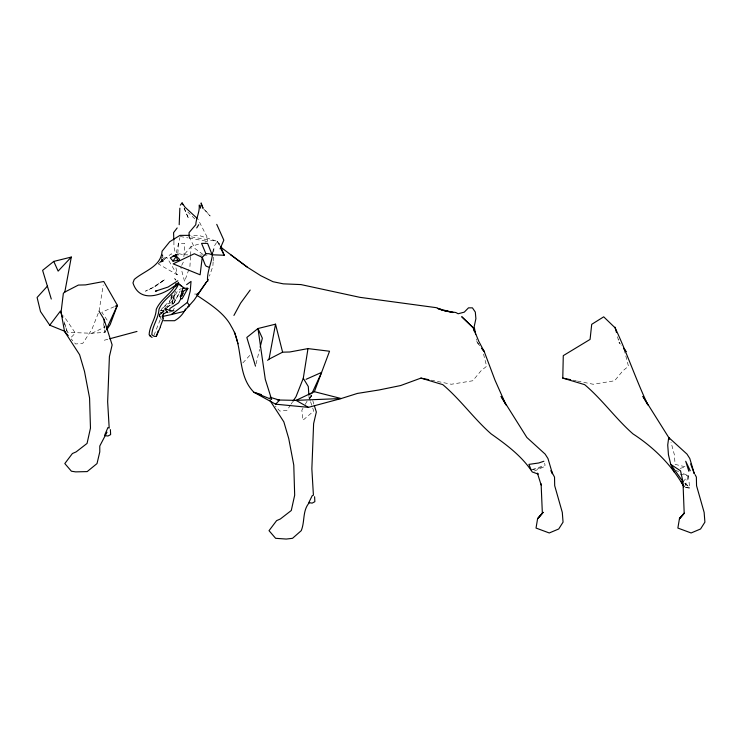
<?xml version="1.0" encoding="UTF-8"?>
<svg xmlns="http://www.w3.org/2000/svg" width="742" height="742" viewBox="0 0 742 742"><rect width="100%" height="100%" fill="white"/><g stroke="black" fill="none" stroke-linecap="round" stroke-linejoin="round"><path stroke-width="0.56" stroke-dasharray="3.71 2.78" d="M173.934 241.196L173.906 246.706L175.78 255.081M183.886 256.797L184.656 243.376L178.636 243.376L177.783 253.69M190.518 256.417L189.933 266.35L189.173 268.521M190.583 255.313L191.102 246.483L200.869 243.422M213.121 261.935L212.861 266.35L209.43 276.098M213.186 260.832L213.446 256.417M213.705 252.002L214.021 246.483L217.323 241.382L198.773 235.372L190.898 235.372M99.066 311.195L103.231 284.928M171.94 305.101L174.806 293.062M172.422 295.019L170.326 298.822L169.482 302.838L162.062 308.477L162.062 310.703M212.62 252.716L214.021 246.483M176.271 252.911L179.898 237.579M256.046 363.895L259.607 349.38M166.913 307.726L172.422 302.439L174.964 292.7M164.26 309.108L163.064 312.957M153.965 335.301L160.671 318.559L159.456 314.784L161.57 309.108L171.912 298.59L172.329 300.9L177.561 290.864L181.308 288.49M684.792 486.409L688.446 475.817L682.51 473.275M188.793 269.596L184.6 281.506L180.788 267.185M98.259 313.235L91.813 329.55L82.779 343.314L75.619 343.991L71.176 338.955M105.93 330.292L104.974 332.37L91.813 333.269L67.42 332.37L63.923 321.713M309.674 398.435L311.102 395.31M181.679 265.395L183.469 261.824M167.238 307.225L173.999 302.838L180.25 290.864M161.385 313.94L162.442 311.955L164.353 311.121M172.014 294.676L171.142 296.308L171.625 298.822L170.326 298.822M171.625 298.822L175.817 291.226M173.999 302.838L180.046 291.866M302.977 408.276L301.846 410.224L302.949 420.232L313.727 411.087L312.679 407.961M305.231 404.371L308.06 399.502M172.886 310.61L174.287 308.227M162.823 256.213L162.795 254.747L162.248 255.61L162.823 256.213L163.045 261.128L158.269 263.855L177.19 274.8L175.854 267.166M161.45 319.505L159.103 315.675L166.134 308.487M290.604 404.909L286.996 410.409L279.836 411.087L275.393 406.06M291.207 403.991L292.413 402.155M309.766 398.612L312.067 395.152M178.794 253.69L184.053 254.794L191.102 246.483M162.331 259.7L158.269 263.855L171.411 253.727L173.461 256.444M242.847 362.921L250.508 354.611M682.965 481.743L688.446 475.817L680.034 474.082M161.431 256.213L162.795 254.747M165.058 308.301L174.602 298.59L175.019 300.9M71.399 337.091L75.359 333.075L63.673 315.851M164.418 279.845L153.677 287.043L145.478 291.179L154.67 286.885L164.418 279.845L153.677 287.043M159.845 314.525L164.167 311.158M162.442 311.955L160.374 312.957L164.316 311.158M91.813 333.269L105.067 326.999M114.268 306.696L101.802 312.243L108.23 321.74M534.361 471.031L543.849 466.866L532.737 469.881M205.209 242.059L207.38 241.382L206.851 236.494L197.789 218.881M532.181 469.547L545.157 465.271L544.507 463.258M680.145 468.378L685.691 466.866L675.081 464.39L674.367 454.716L671 442.149M104.232 340.244L108.601 339.075M169.278 312.187L172.422 311.399M164.121 257.901L167.154 257.864L177.19 274.8M161.543 257.177L161.904 260.062L164.78 260.062L162.099 256.982M194.525 294.055L196.584 294.055M160.411 310.703L164.223 310.703M184.053 254.794L188.579 254.858M199.886 255.025L202.149 255.062M203.271 255.081L208.929 255.165M685.469 487.577L689.661 488.041L688.446 475.817M685.654 487.429L689.661 488.041L684.634 481.994M191.343 236.883L217.323 241.382L219.715 244.795M180.195 236.494L188.125 237.922M189.256 238.126L207.38 241.382M572.917 380.154L576.293 380.841M577.424 381.063L593.192 384.254L614.608 380.767L622.881 370.805L628.474 366.251L624.235 349.779M431.074 380.154L451.34 384.254L472.756 380.767L481.029 370.805L486.622 366.251L482.996 351.94M161.255 260.414L163.045 261.128L162.136 258.327M675.582 470.307L678.55 471.578M202.983 254.432L194.988 248.561L190.481 239.416M194.84 218.881L187.782 212.054M684.634 483.32L689.661 488.041M161.904 260.062L163.045 261.128L162.396 259.162M159.103 315.675L160.003 316.584L159.549 314.599M203.762 209.077L210.171 216.015L204.031 208.984M161.71 259.514L163.045 261.128M176.021 280.244L174.695 278.547L175.409 279.975M620.414 344.13L619.004 342.303L621.592 345.698M478.571 344.13L477.162 342.303L476.262 338.964M479.74 345.698L477.162 342.303L476.522 338.955M172.422 302.439L173.535 304.099M217.323 241.382L219.289 245.342M184.072 208.316L188.663 218.769L184.276 208.224M309.191 397.545L310.239 400.671M310.583 401.719L312.326 406.922M310.369 393.056L311.751 397.424M64.081 321.778L67.42 332.37M312.753 400.587L314.061 404.742M617.511 336.738L618.707 341.19L618.169 339.066M159.326 313.94L160.003 316.584M103.565 323.429L104.974 332.37L104.529 325.896M219.242 243.237L219.567 245.481M308.969 396.237L309.117 398.389"/><path stroke-width="1.11" d="M616.481 332.583L615.081 327.176L615.109 327.825C627.027 353.109 635.94 379.598 647.868 404.937L642.915 396.395L668.709 437.474L667.726 445.033L668.44 454.716L670.749 464.39L680.535 470.818L682.965 481.743L684.189 513.139L679.422 518.769L677.873 528.063L691.108 532.969L700.569 528.981L704.9 522.136L704.139 512.388L696.553 485.741L696.367 477.078L695.087 474.648M683.818 486.548C671.566 464.863 653.683 447.361 632.982 433.894C615.693 418.692 602.3 399.53 584.64 384.644L562.779 378.105L563.28 355.641L590.076 339.409L591.708 324.328L603.7 316.834L615.109 327.825M175.687 286.718L175.947 283.527M212.62 252.716C211.999 262.677 206.805 271.182 207.528 281.506L208.289 279.344M293.016 401.237L296.03 396.655L303.283 378.29L307.986 348.601L329.531 351.235L314.376 391.693L296.03 400.365L277.304 399.975M160.3 326.777L163.361 318.559L162.73 317.214L163.351 313.634M107.015 432.187L99.78 446.016L99.78 451.915L97.026 463.565L87.185 471.597L75.628 471.875L71.399 471.207L64.814 463.565L72.41 453.52L76.092 451.915L87.064 443.419L90.468 428.097L89.569 397.99L84.514 371.436L79.617 354.741L64.517 331.414L61.067 312.243L63.367 293.229L64.814 292.06L71.315 257.066L53.767 261.416L42.609 270.357L51.281 299.035M267.584 360.334L269.031 359.156L275.532 324.171L257.975 328.52L246.826 337.452L255.498 366.131M186.567 288.369L187.865 288.369L183.376 291.291L182.486 294.676L181.196 294.676L182.727 288.156L187.865 288.369L182.096 298.822L180.807 298.822L178.581 302.838L169.899 308.477L169.899 310.703M260.154 347.145L262.353 338.213L257.975 328.52L265.284 379.338L271.637 399.474L253.959 392.295C236.179 374.506 243.905 346.755 231.356 326.536C224.557 313.068 209.559 303.877 197.279 295.557M162.786 318.049L162.062 316.584L171.513 314.525L187.327 302.439L190.249 290.975L191.037 281.403L186.641 284.65M184.007 287.924L178.59 283.732C174.899 294.166 163.064 298.84 158.974 309.266C158.575 318.606 152.231 325.692 151.813 334.725L154.076 336.367L156.284 336.367L158.12 331.025M104.733 435.007L107.942 427.531L109.195 428.106L107.646 401.756L109.408 356.568L112.135 344.919L104.075 319.412L99.066 311.195M220.059 248.839L223.834 240.148L216.738 224.353M156.284 336.367L160.467 326.86M106.412 329.253L117.384 305.305L103.769 281.496L85.497 284.9L78.383 285.067L64.814 292.06M312.057 393.223L321.601 372.41L306.01 379.338M182.486 294.676L181.623 296.308L180.325 296.308L180.807 298.822M309.59 502.353C302.161 510.515 305.147 521.172 301.243 530.669L292.534 538.312L286.264 539.054L275.616 538.312L269.031 530.669L276.618 520.615L280.309 519.02L291.281 510.515L294.676 495.192L293.776 465.095L288.731 438.531L283.834 421.836L269.94 400.439M233.925 315.433L240.556 303.19L250.165 290.066M185.491 309.015C183.274 313.968 179.379 318.068 174.62 320.711L163.796 320.711M196.713 227.942L198.726 224.705M106.709 329.782L110.159 324.588L117.384 305.305L115.307 306.233M199.19 205.07C199.932 211.952 196.12 218 195.777 224.705L189.071 232.608L189.089 236.494L190.017 238.442M172.988 261.128L176.364 256.213L175.808 254.747L170.308 257.901L172.988 261.128L179.36 260.062M197.168 295.242L206.666 281.747L194.191 299.991L184.081 311.399L171.513 314.525L174.101 312.503M47.562 285.976L37.1 297.477L40.495 311.538L49.751 325.191L65.342 331.526M49.751 325.191L60.427 311.065L62.745 317.539M177.171 227.942L173.563 232.663L173.851 240.195M180.343 205.163L182.087 202.946L185.092 207.268L197.001 218.231M180.325 296.308L182.402 293.665M71.315 257.066L58.136 271.118L53.767 261.416M261.434 394.596L253.959 392.295L275.607 404.186L279.576 400.179L269.967 397.22M197.353 293.823L198.967 292.636M220.485 246.233L224.214 255.248L212.156 254.794L208.91 253.69L205.877 253.69L202.241 257.353L200.117 274.8L173.183 263.855L194.339 253.727L202.241 257.353L205.154 264.811L206.137 266.202L208.882 267.185M178.627 282.368C166.931 293.86 140.09 305.583 132.966 282.887L134.274 279.428C144.217 270.793 161.079 266.684 162.071 251.213L169.714 241.734L179.082 235.919L180.046 235.372L189.776 235.372M187.763 306.993L189.562 305.76L187.327 302.439M177.839 280.773L168.082 287.043L155.421 291.179L157.527 290.465M163.119 314.218L167.033 311.955M269.031 359.156L282.6 352.172L289.714 351.996L307.986 348.601M428.82 379.7L420.937 378.105L400.624 385.552L379.041 389.977L357.394 393.427L341.199 398.537L308.44 407.349L275.607 404.186M543.867 461.255L538.748 462.98L528.907 464.39L531.114 469.881M109.686 338.779L136.982 331.442M196.556 294.416L198.633 294.055M175.808 254.747L178.358 254.747M172.728 256.213L176.364 256.213L179.536 259.292M182.087 291.291L183.376 291.291M181.642 293.507L182.931 293.507M169.566 310.703L173.832 310.703M104.603 435.535L107.933 436.027L110.641 434.589L110.382 429.618M444.532 310.75L455.876 312.54L458.139 313.755L464.251 312.159L468.49 307.847L472.422 307.847L475.307 312.067L475.9 318.661L474.175 326.675L475.668 334.484M562.779 378.105L570.663 379.7M444.467 310.787L452.972 312.54L437.4 308.375L443.401 310.573L436.361 307.68L359.898 297.338L300.983 284.585L283.277 283.843L273 281.71L260.711 275.672L247.392 267.213L230.502 254.673M314.376 391.693L341.199 398.537L296.03 400.365L308.44 407.349M420.937 378.105L442.788 384.644C460.457 399.53 473.85 418.692 491.139 433.894C506.443 444.708 521.784 455.996 532.255 471.958L538.191 474.082L537.421 473.155L541.131 484.98M167.915 312.605L165.754 310.304L165.141 308.579L170.196 310.703M165.141 308.579L166.431 309.191M149.485 335.662L152.091 337.434M174.973 256.213L174.101 255.61L176.364 256.213L177.449 260.062M150.626 335.82L149.123 334.725C149.541 325.692 155.885 318.606 156.284 309.266C160.235 300.213 169.185 294.973 174.398 287.043L178.59 283.732L181.15 286.013M247.392 267.213L222.118 248.218L220.921 246.511M64.517 331.414L68.218 335.607M623.521 348.239L626.1 351.634L623.939 348.694M481.679 348.239L484.257 351.634L494.979 380.108L506.016 404.937L501.063 396.395L526.857 437.474L545.138 454.104L547.967 458.528L552.465 473.748L550.991 470.799M482.087 348.694L484.257 351.634L478.84 341.459L473.266 327.825L461.858 316.834L473.266 327.825L474.166 331.164M682.965 481.743L670.749 464.39L674.098 471.958M303.283 378.29L308.292 386.517L308.895 395.152M681.147 481.604L683.874 486.483M551.148 470.743L554.515 477.078L554.701 485.741L562.297 512.388L563.057 522.136L558.726 528.981L549.266 532.969L536.03 528.063L537.579 518.769L543.116 512.379L537.579 518.769L542.346 513.139L541.113 483.793M220.773 248.31L224.214 255.248M669.627 439.347L668.709 437.474L686.99 454.104L689.81 458.528L694.317 473.748L690.654 463.926M690.236 470.725L685.71 461.255L688.864 471.281M182.087 202.946L182.931 204.727M201.963 205.877L203.048 208.298L201.119 202.946L201.601 205.07M205.877 253.69L201.564 243.376L207.584 243.376L212.156 254.794M314.385 405.781L316.342 412.014L313.616 423.663L311.853 468.851L313.412 495.211L312.159 495.758L308.811 502.631L312.141 503.122L314.858 501.685L314.599 496.723M234.574 332.221L238.015 343.75M275.532 324.171L282.6 352.172M162.34 315.591L162.73 317.214M200.108 205.163L200.609 208.187M683.382 484.971L683.66 487.132M104.075 319.412L104.297 322.659M179.852 208.187L179.193 224.705M680.191 517.777L679.422 518.769L684.263 513.176L680.191 517.777"/></g></svg>
